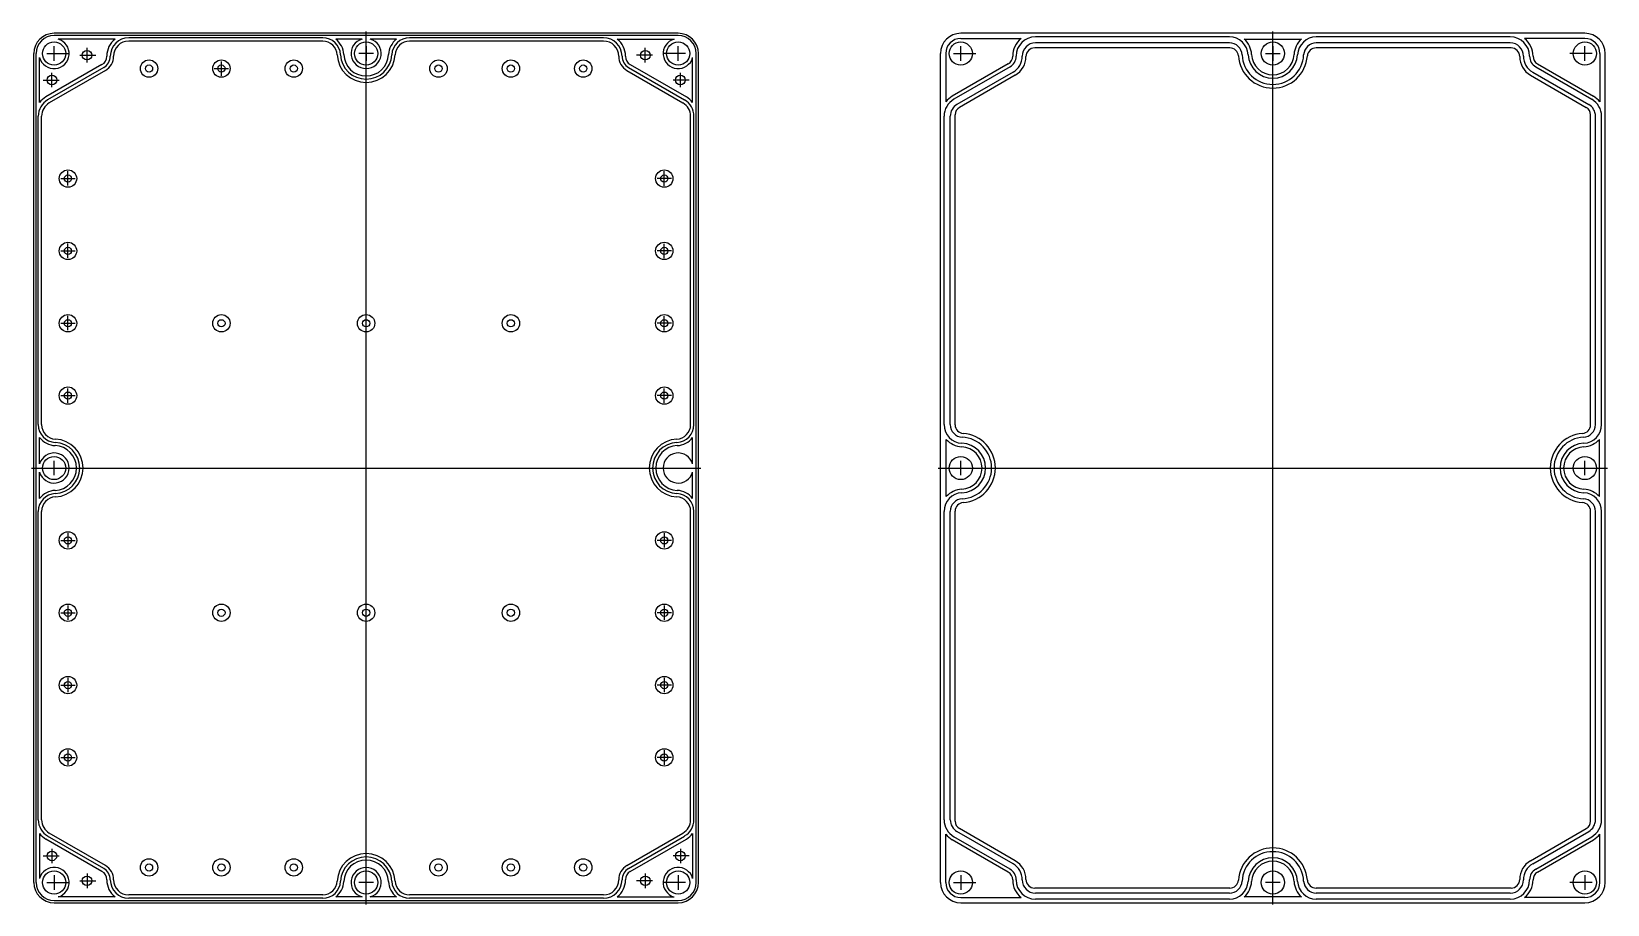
# Model space of a CAD drawing. Header units: millimetres. Extents: x 638 to 1183, y 293 to 595.
import ezdxf

# ---------------------------------------------------------------- set-up
doc = ezdxf.new("R2010")
doc.units = ezdxf.units.MM

msp = doc.modelspace()

# ---------------------------------------------------------------- linework, layer by layer
for p, q in [((861.84, 594.46), (646.24, 594.46)), ((861.84, 593.66), (646.24, 593.66)), ((754.04, 293.46), (754.04, 595.06)), ((1175.07, 594.46), (959.47, 594.46)), ((1067.27, 293.46), (1067.27, 595.06)), ((646.24, 584.96), (646.24, 589.96)), ((667.3, 592.46), (647.67, 592.46)), ((657.61, 584.38), (657.61, 589.38)), ((739.06, 592.91), (672.01, 592.91)), ((739.06, 591.76), (672.01, 591.76)), ((752.61, 592.46), (743.54, 592.46)), ((754.04, 589.96), (754.04, 584.96)), ((764.55, 592.46), (755.47, 592.46)), ((836.08, 592.91), (769.03, 592.91)), ((836.08, 591.76), (769.03, 591.76)), ((840.79, 592.46), (860.41, 592.46)), ((850.48, 584.38), (850.48, 589.38)), ((861.84, 584.96), (861.84, 589.96)), ((959.47, 592.66), (980.3, 592.66)), ((959.47, 584.96), (959.47, 589.96)), ((1052.36, 589.41), (984.99, 589.41)), ((1052.29, 593.21), (985.24, 593.21)), ((1052.29, 591.11), (985.24, 591.11)), ((1057.39, 592.46), (1067.27, 592.46)), ((1067.27, 592.46), (1077.16, 592.46)), ((1067.27, 589.96), (1067.27, 584.96)), ((1149.56, 589.41), (1082.19, 589.41)), ((1149.31, 593.21), (1082.26, 593.21)), ((1149.31, 591.11), (1082.26, 591.11)), ((1175.07, 592.66), (1154.25, 592.66)), ((1175.07, 584.96), (1175.07, 589.96)), ((639.24, 301.06), (639.24, 587.46)), ((640.04, 301.06), (640.04, 587.46)), ((641.24, 570.57), (641.24, 586.04)), ((662.78, 583.63), (643.42, 572.45)), ((643.74, 587.46), (651.44, 587.46)), ((663.38, 582.59), (644.02, 571.41)), ((655.11, 586.88), (660.61, 586.88)), ((664.46, 586.53), (664.46, 586.56)), ((665.66, 586.53), (665.66, 586.56)), ((666.81, 586.53), (666.81, 586.56)), ((704.04, 579.76), (704.04, 584.76)), ((756.54, 587.46), (751.54, 587.46)), ((841.28, 586.53), (841.28, 586.56)), ((842.43, 586.53), (842.43, 586.56)), ((843.63, 586.53), (843.63, 586.56)), ((844.7, 582.59), (864.07, 571.41)), ((845.3, 583.63), (864.67, 572.45)), ((852.98, 586.88), (847.48, 586.88)), ((864.34, 587.46), (856.64, 587.46)), ((866.84, 570.57), (866.84, 586.04)), ((868.04, 301.06), (868.04, 587.46)), ((868.84, 301.06), (868.84, 587.46)), ((952.47, 301.06), (952.47, 587.46)), ((954.27, 587.46), (954.27, 570.8)), ((975.87, 583.89), (956.5, 572.71)), ((956.97, 587.46), (964.67, 587.46)), ((976.47, 582.85), (957.1, 571.67)), ((977.39, 586.53), (977.39, 586.56)), ((978.59, 586.53), (978.59, 586.56)), ((980.69, 586.53), (980.69, 586.56)), ((981.99, 586.39), (981.99, 586.41)), ((1064.77, 587.46), (1069.77, 587.46)), ((1152.56, 586.39), (1152.56, 586.41)), ((1153.86, 586.53), (1153.86, 586.56)), ((1155.96, 586.53), (1155.96, 586.56)), ((1157.16, 586.53), (1157.16, 586.56)), ((1158.08, 582.85), (1177.45, 571.67)), ((1158.68, 583.89), (1178.05, 572.71)), ((1177.57, 587.46), (1169.87, 587.46)), ((1180.27, 587.46), (1180.27, 570.8)), ((1182.07, 301.06), (1182.07, 587.46)), ((642.5, 578.3), (648, 578.3)), ((663.96, 581.59), (644.59, 570.41)), ((645.5, 575.8), (645.5, 580.8)), ((701.54, 582.26), (706.54, 582.26)), ((844.13, 581.59), (863.49, 570.41)), ((865.59, 578.3), (860.09, 578.3)), ((862.59, 575.8), (862.59, 580.8)), ((977.52, 581.03), (958.15, 569.85)), ((978.29, 579.98), (959.02, 568.85)), ((1156.26, 579.98), (1175.52, 568.85)), ((1157.03, 581.03), (1176.4, 569.85)), ((957.52, 459.18), (957.52, 566.25)), ((1177.02, 459.18), (1177.02, 566.25)), ((640.79, 459.24), (640.79, 565.82)), ((641.94, 459.24), (641.94, 565.82)), ((866.14, 459.24), (866.14, 565.82)), ((867.29, 459.24), (867.29, 565.82)), ((953.72, 459.24), (953.72, 565.82)), ((955.82, 459.24), (955.82, 565.82)), ((1178.72, 459.24), (1178.72, 565.82)), ((1180.82, 459.24), (1180.82, 565.82)), ((651.04, 541.86), (651.04, 546.86)), ((857.04, 541.76), (857.04, 546.76)), ((648.54, 544.26), (653.54, 544.26)), ((859.54, 544.26), (854.54, 544.26)), ((648.54, 519.26), (653.54, 519.26)), ((651.04, 516.86), (651.04, 521.86)), ((859.54, 519.26), (854.54, 519.26)), ((857.04, 516.76), (857.04, 521.76)), ((651.04, 491.86), (651.04, 496.86)), ((857.04, 491.76), (857.04, 496.76)), ((648.54, 494.26), (653.54, 494.26)), ((859.54, 494.26), (854.54, 494.26)), ((648.54, 469.26), (653.54, 469.26)), ((651.04, 466.76), (651.04, 471.76)), ((859.54, 469.26), (854.54, 469.26)), ((857.04, 466.76), (857.04, 471.76)), ((641.24, 445.69), (641.24, 454.77)), ((866.84, 445.69), (866.84, 454.77)), ((954.47, 444.26), (954.47, 454.15)), ((1180.07, 444.26), (1180.07, 454.15)), ((646.24, 441.76), (646.24, 446.76)), ((959.47, 441.76), (959.47, 446.76)), ((1175.07, 441.76), (1175.07, 446.76)), ((638.44, 444.26), (869.64, 444.26)), ((641.24, 433.76), (641.24, 442.84)), ((643.74, 444.26), (648.74, 444.26)), ((866.84, 433.76), (866.84, 442.84)), ((951.67, 444.26), (1182.87, 444.26)), ((954.47, 434.38), (954.47, 444.26)), ((956.97, 444.26), (961.97, 444.26)), ((1180.07, 434.38), (1180.07, 444.26)), ((640.79, 322.71), (640.79, 429.28)), ((641.94, 322.71), (641.94, 429.28)), ((866.14, 322.71), (866.14, 429.28)), ((867.29, 322.71), (867.29, 429.28)), ((953.72, 322.71), (953.72, 429.28)), ((955.82, 322.71), (955.82, 429.28)), ((957.52, 322.27), (957.52, 429.35)), ((1177.02, 322.27), (1177.02, 429.35)), ((1178.72, 322.71), (1178.72, 429.28)), ((1180.82, 322.71), (1180.82, 429.28)), ((648.54, 419.26), (653.54, 419.26)), ((651.04, 421.76), (651.04, 416.76)), ((859.54, 419.26), (854.54, 419.26)), ((857.04, 421.76), (857.04, 416.76)), ((648.54, 394.26), (653.54, 394.26)), ((651.04, 396.76), (651.04, 391.76)), ((859.54, 394.26), (854.54, 394.26)), ((857.04, 396.76), (857.04, 391.76)), ((651.04, 371.76), (651.04, 366.76)), ((857.04, 371.76), (857.04, 366.76)), ((648.54, 369.26), (653.54, 369.26)), ((859.54, 369.26), (854.54, 369.26)), ((648.54, 344.26), (653.54, 344.26)), ((651.04, 346.76), (651.04, 341.76)), ((859.54, 344.26), (854.54, 344.26)), ((857.04, 346.76), (857.04, 341.76)), ((641.24, 317.96), (641.24, 302.49)), ((662.78, 304.9), (643.42, 316.08)), ((663.38, 305.94), (644.02, 317.12)), ((663.96, 306.93), (644.59, 318.12)), ((844.13, 306.93), (863.49, 318.12)), ((844.7, 305.94), (864.07, 317.12)), ((845.3, 304.9), (864.67, 316.08)), ((866.84, 317.96), (866.84, 302.49)), ((954.27, 301.06), (954.27, 317.73)), ((975.87, 304.64), (956.5, 315.82)), ((976.47, 305.68), (957.1, 316.86)), ((977.52, 307.5), (958.15, 318.68)), ((978.29, 308.55), (959.02, 319.67)), ((1156.26, 308.55), (1175.52, 319.67)), ((1157.03, 307.5), (1176.4, 318.68)), ((1158.08, 305.68), (1177.45, 316.86)), ((1158.68, 304.64), (1178.05, 315.82)), ((1180.27, 301.06), (1180.27, 317.73)), ((645.5, 312.73), (645.5, 307.73)), ((862.59, 312.73), (862.59, 307.73)), ((642.5, 310.23), (648, 310.23)), ((865.59, 310.23), (860.09, 310.23)), ((643.74, 301.06), (651.44, 301.06)), ((646.24, 303.56), (646.24, 298.56)), ((655.11, 301.65), (660.61, 301.65)), ((657.61, 304.15), (657.61, 299.15)), ((664.46, 302), (664.46, 301.96)), ((665.66, 302), (665.66, 301.96)), ((666.81, 302), (666.81, 301.96)), ((756.54, 301.06), (751.54, 301.06)), ((754.04, 298.56), (754.04, 303.56)), ((841.28, 302), (841.28, 301.96)), ((842.43, 302), (842.43, 301.96)), ((843.63, 302), (843.63, 301.96)), ((852.98, 301.65), (847.48, 301.65)), ((850.48, 304.15), (850.48, 299.15)), ((864.34, 301.06), (856.64, 301.06)), ((861.84, 303.56), (861.84, 298.56)), ((956.97, 301.06), (964.67, 301.06)), ((959.47, 303.56), (959.47, 298.56)), ((977.39, 302), (977.39, 301.96)), ((980.69, 302), (980.69, 301.96)), ((981.99, 302.14), (981.99, 302.11)), ((1069.77, 301.06), (1064.77, 301.06)), ((1067.27, 298.56), (1067.27, 303.56)), ((1152.56, 302.14), (1152.56, 302.11)), ((1153.86, 302), (1153.86, 301.96)), ((1155.96, 302), (1155.96, 301.96)), ((1157.16, 302), (1157.16, 301.96)), ((1177.57, 301.06), (1169.87, 301.06)), ((1175.07, 303.56), (1175.07, 298.56)), ((646.24, 294.86), (861.84, 294.86)), ((646.24, 294.06), (861.84, 294.06)), ((667.3, 296.06), (647.67, 296.06)), ((739.06, 296.76), (672.01, 296.76)), ((739.06, 295.61), (672.01, 295.61)), ((752.61, 296.06), (743.54, 296.06)), ((764.55, 296.06), (755.47, 296.06)), ((836.08, 296.76), (769.03, 296.76)), ((836.08, 295.61), (769.03, 295.61)), ((840.79, 296.06), (860.41, 296.06)), ((959.47, 295.86), (980.3, 295.86)), ((959.47, 294.06), (1175.07, 294.06)), ((1052.36, 299.11), (984.99, 299.11)), ((1052.29, 297.41), (985.24, 297.41)), ((1052.29, 295.31), (985.24, 295.31)), ((1067.27, 296.06), (1057.39, 296.06)), ((1077.16, 296.06), (1067.27, 296.06)), ((1149.56, 299.11), (1082.19, 299.11)), ((1149.31, 297.41), (1082.26, 297.41)), ((1149.31, 295.31), (1082.26, 295.31)), ((1175.07, 295.86), (1154.25, 295.86))]:
    msp.add_line(p, q)
for centre, radius in [((646.24, 587.46), 4), ((657.61, 586.88), 1.65), ((754.04, 587.46), 4), ((850.48, 586.88), 1.65), ((861.84, 587.46), 4), ((959.47, 587.46), 4), ((1067.27, 587.46), 4), ((1175.07, 587.46), 4), ((679.04, 582.26), 3), ((679.04, 582.26), 1.25), ((704.04, 582.26), 3), ((704.04, 582.26), 1.25), ((729.04, 582.26), 3), ((729.04, 582.26), 1.25), ((779.04, 582.26), 3), ((779.04, 582.26), 1.25), ((804.04, 582.26), 3), ((804.04, 582.26), 1.25), ((829.04, 582.26), 3), ((829.04, 582.26), 1.25), ((645.5, 578.3), 1.65), ((862.59, 578.3), 1.65), ((651.04, 544.26), 3), ((651.04, 544.26), 1.25), ((857.04, 544.26), 3), ((857.04, 544.26), 1.25), ((651.04, 519.26), 3), ((651.04, 519.26), 1.25), ((857.04, 519.26), 3), ((857.04, 519.26), 1.25), ((651.04, 494.26), 3), ((651.04, 494.26), 1.25), ((704.04, 494.26), 3), ((704.04, 494.26), 1.25), ((754.04, 494.26), 3), ((754.04, 494.26), 1.25), ((804.04, 494.26), 3), ((804.04, 494.26), 1.25), ((857.04, 494.26), 3), ((857.04, 494.26), 1.25), ((651.04, 469.26), 3), ((651.04, 469.26), 1.25), ((857.04, 469.26), 3), ((857.04, 469.26), 1.25), ((646.24, 444.26), 4), ((959.47, 444.26), 4), ((1175.07, 444.26), 4), ((651.04, 419.26), 3), ((651.04, 419.26), 1.25), ((857.04, 419.26), 3), ((857.04, 419.26), 1.25), ((651.04, 394.26), 3), ((651.04, 394.26), 1.25), ((704.04, 394.26), 3), ((704.04, 394.26), 1.25), ((754.04, 394.26), 3), ((754.04, 394.26), 1.25), ((804.04, 394.26), 3), ((804.04, 394.26), 1.25), ((857.04, 394.26), 3), ((857.04, 394.26), 1.25), ((651.04, 369.26), 3), ((651.04, 369.26), 1.25), ((857.04, 369.26), 3), ((857.04, 369.26), 1.25), ((651.04, 344.26), 3), ((651.04, 344.26), 1.25), ((857.04, 344.26), 3), ((857.04, 344.26), 1.25), ((645.5, 310.23), 1.65), ((862.59, 310.23), 1.65), ((646.24, 301.06), 4), ((679.04, 306.26), 3), ((679.04, 306.26), 1.25), ((704.04, 306.26), 3), ((704.04, 306.26), 1.25), ((729.04, 306.26), 3), ((729.04, 306.26), 1.25), ((754.04, 301.06), 4), ((779.04, 306.26), 3), ((779.04, 306.26), 1.25), ((804.04, 306.26), 3), ((804.04, 306.26), 1.25), ((829.04, 306.26), 3), ((829.04, 306.26), 1.25), ((861.84, 301.06), 4), ((959.47, 301.06), 4), ((1067.27, 301.06), 4), ((1175.07, 301.06), 4), ((657.61, 301.65), 1.65), ((850.48, 301.65), 1.65)]:
    msp.add_circle(centre, radius)
for centre, radius, start, end in [((646.24, 587.46), 7, 90, 180), ((646.24, 587.46), 6.2, 90, 180), ((861.84, 587.46), 7, 0, 90), ((861.84, 587.46), 6.2, 0, 90), ((959.47, 587.46), 7, 90, 180), ((1175.07, 587.46), 7, 0, 90), ((646.24, 587.46), 5.2, 195.9424, 74.0576), ((672.01, 586.56), 7.55, 128.6058, 180), ((672.01, 586.56), 6.35, 90, 180), ((672.01, 586.56), 5.2, 90, 180), ((739.06, 586.76), 6.15, 2.6748, 90), ((739.06, 586.76), 5, 2.6748, 90), ((739.06, 586.76), 7.25, 2.6748, 51.8324), ((754.04, 587.46), 5.2, 105.9424, 74.0576), ((769.03, 586.76), 7.25, 128.1676, 177.3252), ((769.03, 586.76), 6.15, 90, 177.3252), ((769.03, 586.76), 5, 90, 177.3252), ((836.08, 586.56), 6.35, 0, 90), ((836.08, 586.56), 5.2, 0, 90), ((836.08, 586.56), 7.55, 0, 51.3942), ((861.84, 587.46), 5.2, 105.9424, 344.0576), ((959.47, 587.46), 5.2, 90, 180), ((985.24, 586.56), 7.85, 129.0069, 180), ((985.24, 586.56), 6.65, 90, 180), ((985.24, 586.56), 4.55, 90, 180), ((984.99, 586.41), 3, 90, 180), ((1052.29, 586.76), 6.45, 2.6748, 90), ((1052.29, 586.76), 4.35, 2.6748, 90), ((1052.36, 586.41), 3, 4.0274, 90), ((1052.29, 586.76), 7.65, 2.6748, 48.1675), ((1082.26, 586.76), 7.65, 131.8325, 177.3252), ((1082.26, 586.76), 6.45, 90, 177.3252), ((1082.26, 586.76), 4.35, 90, 177.3252), ((1082.19, 586.41), 3, 90, 175.9726), ((1149.31, 586.56), 6.65, 0, 90), ((1149.31, 586.56), 4.55, 0, 90), ((1149.56, 586.41), 3, 0, 90), ((1149.31, 586.56), 7.85, 0, 50.9931), ((1175.07, 587.46), 5.2, 0, 90), ((661.11, 586.53), 3.35, 300, 0), ((661.11, 586.53), 4.55, 300, 0), ((661.11, 586.53), 5.7, 300, 0), ((754.04, 587.46), 10, 182.6748, 357.3252), ((754.04, 587.46), 8.85, 182.6748, 357.3252), ((754.04, 587.46), 7.75, 182.6748, 357.3252), ((846.98, 586.53), 5.7, 180, 240), ((846.98, 586.53), 4.55, 180, 240), ((846.98, 586.53), 3.35, 180, 240), ((974.34, 586.53), 3.05, 300, 0), ((974.34, 586.53), 4.25, 300, 0), ((974.34, 586.53), 6.35, 300, 0), ((974.59, 586.39), 7.4, 300, 0), ((1067.27, 587.46), 11.95, 184.0274, 355.9726), ((1067.27, 587.46), 10.65, 182.6748, 357.3252), ((1067.27, 587.46), 8.55, 182.6748, 357.3252), ((1067.27, 587.46), 7.35, 182.6748, 357.3252), ((1159.96, 586.39), 7.4, 180, 240), ((1160.21, 586.53), 6.35, 180, 240), ((1160.21, 586.53), 4.25, 180, 240), ((1160.21, 586.53), 3.05, 180, 240), ((647.24, 565.82), 7.65, 120, 141.6573), ((860.84, 565.82), 7.65, 38.3427, 60), ((960.47, 565.82), 6.75, 120, 180), ((960.47, 565.82), 7.95, 120, 141.2491), ((1174.07, 565.82), 6.75, 360, 60), ((1174.07, 565.82), 7.95, 38.7509, 60), ((647.24, 565.82), 6.45, 120, 180), ((647.24, 565.82), 5.3, 120, 180), ((860.84, 565.82), 5.3, 360, 60), ((860.84, 565.82), 6.45, 360, 60), ((960.47, 565.82), 4.65, 120, 180), ((960.52, 566.25), 3, 120, 180), ((1174.02, 566.25), 3, 360, 60), ((1174.07, 565.82), 4.65, 360, 60), ((646.94, 459.25), 6.15, 180, 267.3252), ((646.94, 459.25), 5, 180, 267.3252), ((861.14, 459.25), 5, 272.6748, 0), ((861.14, 459.25), 6.15, 272.6748, 0), ((960.17, 459.25), 6.45, 180, 267.3252), ((960.17, 459.25), 4.35, 180, 267.3252), ((960.52, 459.18), 3, 180, 265.9726), ((1174.02, 459.18), 3, 274.0274, 0), ((1174.37, 459.25), 4.35, 272.6748, 0), ((1174.37, 459.25), 6.45, 272.6748, 0), ((646.94, 459.25), 7.25, 218.1676, 267.3252), ((646.24, 444.26), 7.75, 272.6748, 87.3252), ((646.24, 444.26), 8.85, 272.6748, 87.3252), ((646.24, 444.26), 10, 272.6748, 87.3252), ((861.84, 444.26), 10, 92.6748, 267.3252), ((861.84, 444.26), 8.85, 92.6748, 267.3252), ((861.84, 444.26), 7.75, 92.6748, 267.3252), ((861.14, 459.25), 7.25, 272.6748, 321.8324), ((960.17, 459.25), 7.65, 221.8325, 267.3252), ((959.47, 444.26), 8.55, 272.6748, 87.3252), ((959.47, 444.26), 10.65, 272.6748, 87.3252), ((959.47, 444.26), 11.95, 274.0274, 85.9726), ((1175.07, 444.26), 11.95, 94.0274, 265.9726), ((1175.07, 444.26), 10.65, 92.6748, 267.3252), ((1175.07, 444.26), 8.55, 92.6748, 267.3252), ((1174.37, 459.25), 7.65, 272.6748, 318.1675), ((646.24, 444.26), 5.2, 195.9424, 164.0576), ((861.84, 444.26), 5.2, 15.9424, 344.0576), ((959.47, 444.26), 7.35, 272.6748, 87.3252), ((1175.07, 444.26), 7.35, 92.6748, 267.3252), ((646.94, 429.28), 7.25, 92.6748, 141.8324), ((861.14, 429.28), 7.25, 38.1676, 87.3252), ((960.17, 429.28), 6.45, 92.6748, 180), ((960.17, 429.28), 7.65, 92.6748, 138.1675), ((1174.37, 429.28), 6.45, 0, 87.3252), ((1174.37, 429.28), 7.65, 41.8325, 87.3252), ((646.94, 429.28), 6.15, 92.6748, 180), ((646.94, 429.28), 5, 92.6748, 180), ((861.14, 429.28), 5, 0, 87.3252), ((861.14, 429.28), 6.15, 0, 87.3252), ((960.17, 429.28), 4.35, 92.6748, 180), ((960.52, 429.35), 3, 94.0274, 180), ((1174.02, 429.35), 3, 0, 85.9726), ((1174.37, 429.28), 4.35, 0, 87.3252), ((647.24, 322.71), 6.45, 180, 240), ((647.24, 322.71), 5.3, 180, 240), ((860.84, 322.71), 5.3, 300, 0), ((860.84, 322.71), 6.45, 300, 0), ((960.47, 322.71), 6.75, 180, 240), ((960.47, 322.71), 4.65, 180, 240), ((960.52, 322.27), 3, 180, 240), ((1174.02, 322.27), 3, 300, 0), ((1174.07, 322.71), 4.65, 300, 0), ((1174.07, 322.71), 6.75, 300, 0), ((647.24, 322.71), 7.65, 218.3427, 240), ((860.84, 322.71), 7.65, 300, 321.6573), ((960.47, 322.71), 7.95, 218.7509, 240), ((1174.07, 322.71), 7.95, 300, 321.2491), ((754.04, 301.06), 10, 2.6748, 177.3252), ((1067.27, 301.06), 11.95, 4.0274, 175.9726), ((1067.27, 301.06), 10.65, 2.6748, 177.3252), ((646.24, 301.06), 5.2, 285.9424, 164.0576), ((661.11, 302), 3.35, 0, 60), ((661.11, 302), 4.55, 0, 60), ((661.11, 302), 5.7, 0, 60), ((754.04, 301.06), 8.85, 2.6748, 177.3252), ((754.04, 301.06), 7.75, 2.6748, 177.3252), ((754.04, 301.06), 5.2, 285.9424, 254.0576), ((846.98, 302), 5.7, 120, 180), ((846.98, 302), 4.55, 120, 180), ((846.98, 302), 3.35, 120, 180), ((861.84, 301.06), 5.2, 15.9424, 254.0576), ((974.34, 302), 4.25, 0, 60), ((974.34, 302), 6.35, 0, 60), ((974.59, 302.14), 7.4, 0, 60), ((1067.27, 301.06), 8.55, 2.6748, 177.3252), ((1067.27, 301.06), 7.35, 2.6748, 177.3252), ((1159.96, 302.14), 7.4, 120, 180), ((1160.21, 302), 6.35, 120, 180), ((1160.21, 302), 4.25, 120, 180), ((646.24, 301.06), 7, 180, 270), ((646.24, 301.06), 6.2, 180, 270), ((672.01, 301.96), 7.55, 180, 231.3942), ((672.01, 301.96), 6.35, 180, 270), ((672.01, 301.96), 5.2, 180, 270), ((739.06, 301.76), 5, 270, 357.3252), ((739.06, 301.76), 6.15, 270, 357.3252), ((739.06, 301.76), 7.25, 308.1676, 357.3252), ((769.03, 301.76), 7.25, 182.6748, 231.8324), ((769.03, 301.76), 6.15, 182.6748, 270), ((769.03, 301.76), 5, 182.6748, 270), ((836.08, 301.96), 5.2, 270, 0), ((836.08, 301.96), 6.35, 270, 0), ((836.08, 301.96), 7.55, 308.6058, 0), ((861.84, 301.06), 7, 270, 0), ((861.84, 301.06), 6.2, 270, 0), ((959.47, 301.06), 7, 180, 270), ((959.47, 301.06), 5.2, 180, 270), ((974.34, 302), 3.05, 0, 60), ((985.24, 301.96), 7.85, 180, 230.9931), ((985.24, 301.96), 6.65, 180, 270), ((985.24, 301.96), 4.55, 180, 270), ((984.99, 302.11), 3, 180, 270), ((1052.29, 301.76), 4.35, 270, 357.3252), ((1052.29, 301.76), 6.45, 270, 357.3252), ((1052.36, 302.11), 3, 270, 355.9726), ((1052.29, 301.76), 7.65, 311.8325, 357.3252), ((1082.26, 301.76), 7.65, 182.6748, 228.1675), ((1082.26, 301.76), 6.45, 182.6748, 270), ((1082.26, 301.76), 4.35, 182.6748, 270), ((1082.19, 302.11), 3, 184.0274, 270), ((1149.31, 301.96), 6.65, 270, 0), ((1149.31, 301.96), 4.55, 270, 0), ((1149.56, 302.11), 3, 270, 0), ((1149.31, 301.96), 7.85, 309.0069, 0), ((1160.21, 302), 3.05, 120, 180), ((1175.07, 301.06), 7, 270, 0), ((1175.07, 301.06), 5.2, 270, 0)]:
    msp.add_arc(centre, radius, start, end)

doc.saveas('drawing.dxf')
